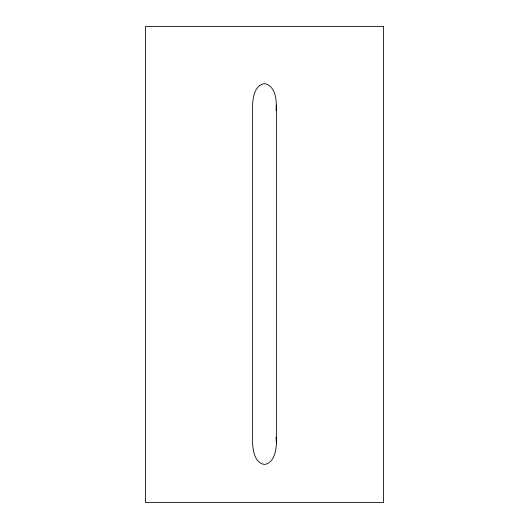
<?xml version="1.0" encoding="UTF-8"?>
<svg xmlns="http://www.w3.org/2000/svg" width="529" height="529" viewBox="0 0 529 529"><rect width="100%" height="100%" fill="white"/><g stroke="black" fill="none" stroke-linecap="round" stroke-linejoin="round"><path stroke-width="0.79" d="M275.999 110.614C277.031 101.112 275.893 85.923 264.5 83.582C254.952 85.017 252.888 97.019 252.597 105.033L252.597 443.011C252.888 451.025 254.952 463.027 264.5 464.462C274.048 463.027 276.112 451.025 276.402 443.011L276.402 105.033M275.999 437.43L276.402 443.011M383.525 26.45L145.475 26.45L145.475 502.55L383.525 502.55L383.525 26.45"/></g></svg>
